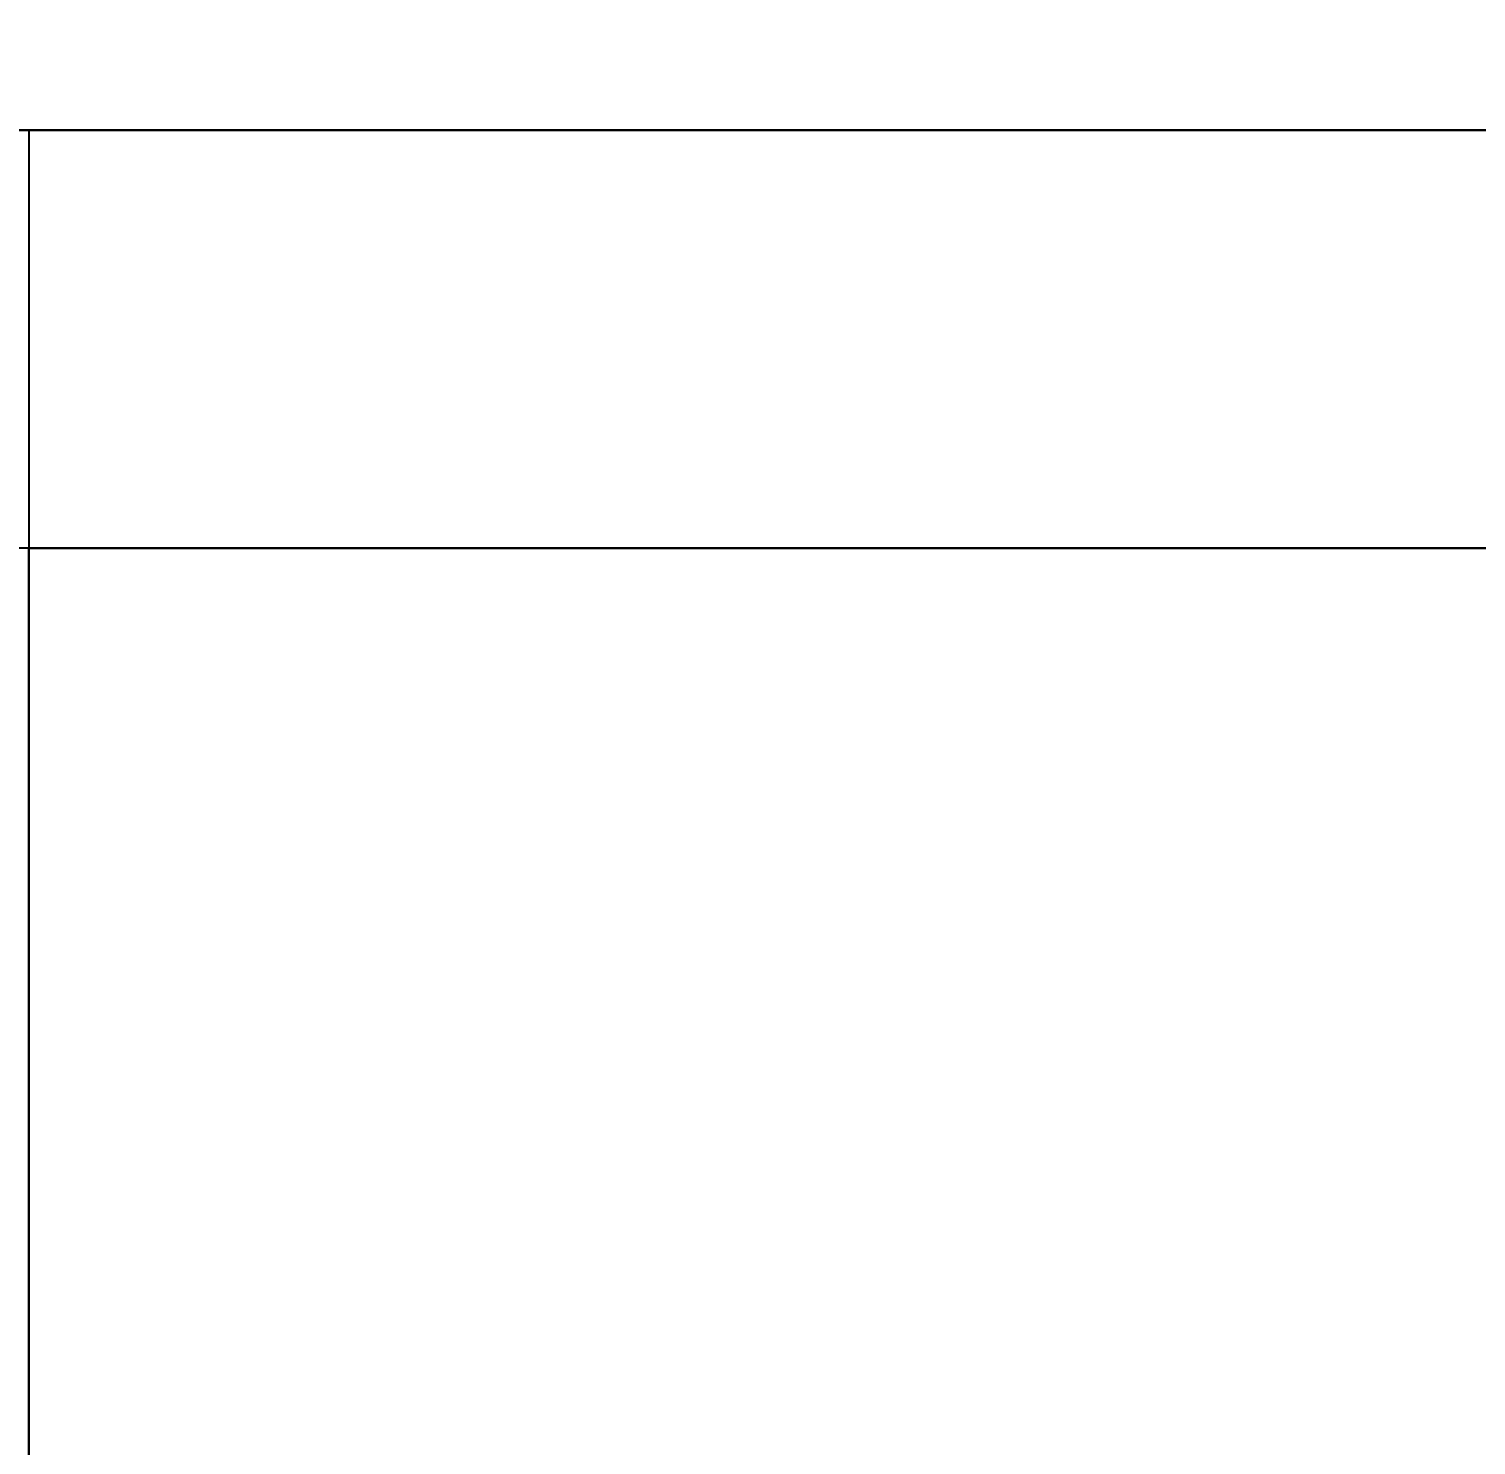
# Model space of a CAD drawing. Header units: metres. Extents: x 0 to 298, y 0 to 162.
# Drawn here: x 200.212 to 201.009, y 106.323 to 107.103 of the extents above; entities that cross this region are included whole.
import ezdxf

# ---------------------------------------------------------------- set-up
doc = ezdxf.new("R2010")
doc.units = ezdxf.units.M
doc.header["$MEASUREMENT"] = 0
doc.layers.add('BLK_1_FLR_0_BLT_UP_AREA', color=4, linetype='Continuous', lineweight=30)
doc.layers.add('BLK_1_FLR_0_LIFT_1', color=1, linetype='Continuous', lineweight=13)
doc.layers.add('BLK_1_FLR_0_CARPET_AREA', color=10, linetype='Continuous')
doc.styles.add('working', font='timesbd.ttf', dxfattribs={"height": 0.25})
doc.dimstyles.new('new model', dxfattribs={"dimtxt": 0.25, "dimasz": 0.23, "dimexe": 0.1, "dimexo": 0.1, "dimgap": 0, "dimtad": 0, "dimtoh": 1, "dimzin": 1, "dimdsep": 46, "dimtxsty": 'working', "dimcen": 0.09, "dimse1": 1, "dimse2": 1, "dimclrd": 8, "dimclre": 8, "dimclrt": 3, "dimadec": 1, "dimazin": 0, "dimtfac": 1, "dimtofl": 0, "dimtmove": 0, "dimatfit": 3, "dimfxl": 0, "dimtolj": 1, "dimtzin": 0, "dimlwd": -1, "dimlwe": -1, "dimarcsym": 0})

# ---------------------------------------------------------------- blocks, each defined once
blk = doc.blocks.new('*D89')
at = {"color": 8}
for p, q in [((199.75203, 108.04274), (199.52203, 108.04274)), ((200.44203, 108.04274), (200.67203, 108.04274))]:
    blk.add_line(p, q, dxfattribs=at)
at = {"color": 8, "lineweight": 35}
for points in [[(199.75203, 108.08107), (199.75203, 108.0044), (199.98203, 108.04274)], [(200.44203, 108.08107), (200.44203, 108.0044), (200.21203, 108.04274)]]:
    blk.add_solid(points, dxfattribs=at)
at = {"layer": 'Defpoints', "color": 0, "lineweight": 35}
for p in [(200.21203, 108.04274), (199.98203, 107.0472), (200.21203, 107.0472)]:
    blk.add_point(p, dxfattribs=at)
at = {"color": 3, "insert": (200.09703, 108.39797), "char_height": 0.25, "attachment_point": 5, "style": 'working'}
blk.add_mtext('\\A1;0.23', dxfattribs=at)
blk = doc.blocks.new('*D243')
at = {"color": 8}
for p, q in [((200.44203, 108.04274), (200.96187, 108.04274)), ((202.10203, 108.04274), (201.58218, 108.04274))]:
    blk.add_line(p, q, dxfattribs=at)
at = {"color": 8, "lineweight": 35}
for points in [[(200.44203, 108.08107), (200.44203, 108.0044), (200.21203, 108.04274)], [(202.10203, 108.08107), (202.10203, 108.0044), (202.33203, 108.04274)]]:
    blk.add_solid(points, dxfattribs=at)
at = {"layer": 'Defpoints', "color": 0, "lineweight": 35}
for p in [(202.33203, 108.04274), (200.21203, 107.0472), (202.33203, 107.0472)]:
    blk.add_point(p, dxfattribs=at)
at = {"color": 3, "insert": (201.27203, 108.04274), "char_height": 0.25, "attachment_point": 5, "style": 'working'}
blk.add_mtext('\\A1;2.12', dxfattribs=at)
blk = doc.blocks.new('*D256')
at = {"color": 8}
for p, q in [((173.36408, 108.97313), (198.7617, 108.97313)), ((224.97038, 108.97313), (199.57276, 108.97313))]:
    blk.add_line(p, q, dxfattribs=at)
at = {"color": 8, "lineweight": 35}
for points in [[(173.36408, 109.01146), (173.36408, 108.93479), (173.13408, 108.97313)], [(224.97038, 109.01146), (224.97038, 108.93479), (225.20038, 108.97313)]]:
    blk.add_solid(points, dxfattribs=at)
at = {"layer": 'Defpoints', "color": 0, "lineweight": 35}
for p in [(173.13408, 108.97313), (173.13408, 107.0472), (225.20038, 107.0472)]:
    blk.add_point(p, dxfattribs=at)
at = {"color": 3, "insert": (199.16723, 108.97313), "char_height": 0.25, "attachment_point": 5, "style": 'working'}
blk.add_mtext('\\A1;52.07', dxfattribs=at)

msp = doc.modelspace()

# ---------------------------------------------------------------- linework, layer by layer
msp.add_line((225.20038, 107.0472), (173.13408, 107.0472))
at = {"ltscale": 0.25}
for p, q in [((200.21203, 107.0472), (200.21203, 98.6672)), ((225.20038, 106.8172), (180.23038, 106.8172))]:
    msp.add_line(p, q, dxfattribs=at)
msp.add_lwpolyline([(173.13408, 107.0472), (225.20038, 107.0472), (225.2013, 91.89751), (216.30083, 91.89751), (216.30083, 96.2272), (210.33203, 96.2272), (210.33203, 94.4272), (202.33203, 94.4272), (202.33203, 93.4272), (195.84815, 93.4272), (195.84815, 94.4272), (187.8483, 94.4272), (187.8483, 96.2272), (183.35038, 96.2272), (183.35038, 91.8972), (184.35038, 91.8972), (184.35038, 88.3122), (173.13408, 88.3122)], close=True)
at = {"layer": 'BLK_1_FLR_0_BLT_UP_AREA', "color": 26}
msp.add_lwpolyline([(173.13408, 88.3122), (183.35038, 88.3122), (183.35038, 96.2272), (216.30099, 96.22712), (216.30098, 91.89747), (225.20115, 91.89755), (225.19992, 107.0472), (173.13408, 107.0472)], close=True, dxfattribs=at)
at = {"layer": 'BLK_1_FLR_0_CARPET_AREA', "color": 15, "linetype": 'Continuous', "lineweight": 30}
msp.add_lwpolyline([(173.36408, 98.6672), (195.88203, 98.6672), (195.88224, 106.8172), (199.98203, 106.8172), (199.98203, 98.6672), (200.21203, 98.6672), (200.21203, 106.8172), (202.33203, 106.8172), (202.33203, 98.6672), (224.97038, 98.6672), (224.97106, 96.4572), (218.74083, 96.4572), (218.74083, 96.2272), (224.97108, 96.22761), (224.9716, 92.12751), (216.53083, 92.12751), (216.53083, 96.45744), (183.12038, 96.4572), (183.12038, 88.5422), (180.91038, 88.5422)], dxfattribs=at)
at = {"layer": 'BLK_1_FLR_0_LIFT_1', "color": 30}
msp.add_lwpolyline([(200.21203, 103.7672), (202.33203, 103.7672), (202.33203, 106.8172), (200.21203, 106.8172)], close=True, dxfattribs=at)

# ---------------------------------------------------------------- dimensions: what is measured, and where the dimension line sits
for base, p1, p2, override, picture, middle in [((173.13408, 108.97313), (225.20038, 107.0472), (173.13408, 107.0472), {"dimpost": '\\X'}, '*D256', (199.16723, 108.97313)), ((200.21203, 108.04274), (199.98203, 107.0472), (200.21203, 107.0472), {"dimpost": '\\X', "dimtmove": 2}, '*D89', (200.09703, 108.39797))]:
    dim = msp.add_linear_dim(base=base, p1=p1, p2=p2, dimstyle='new model', override=override)
    dim.commit()
    dim.dimension.update_dxf_attribs({"geometry": picture, "text_midpoint": middle})
dim = msp.add_aligned_dim(p1=(200.21203, 107.0472), p2=(202.33203, 107.0472), distance=0.99553, dimstyle='new model', override={"dimpost": '\\X'})
dim.commit()
dim.dimension.update_dxf_attribs({"geometry": '*D243', "text_midpoint": (201.27203, 108.04274)})

doc.saveas('drawing.dxf')
